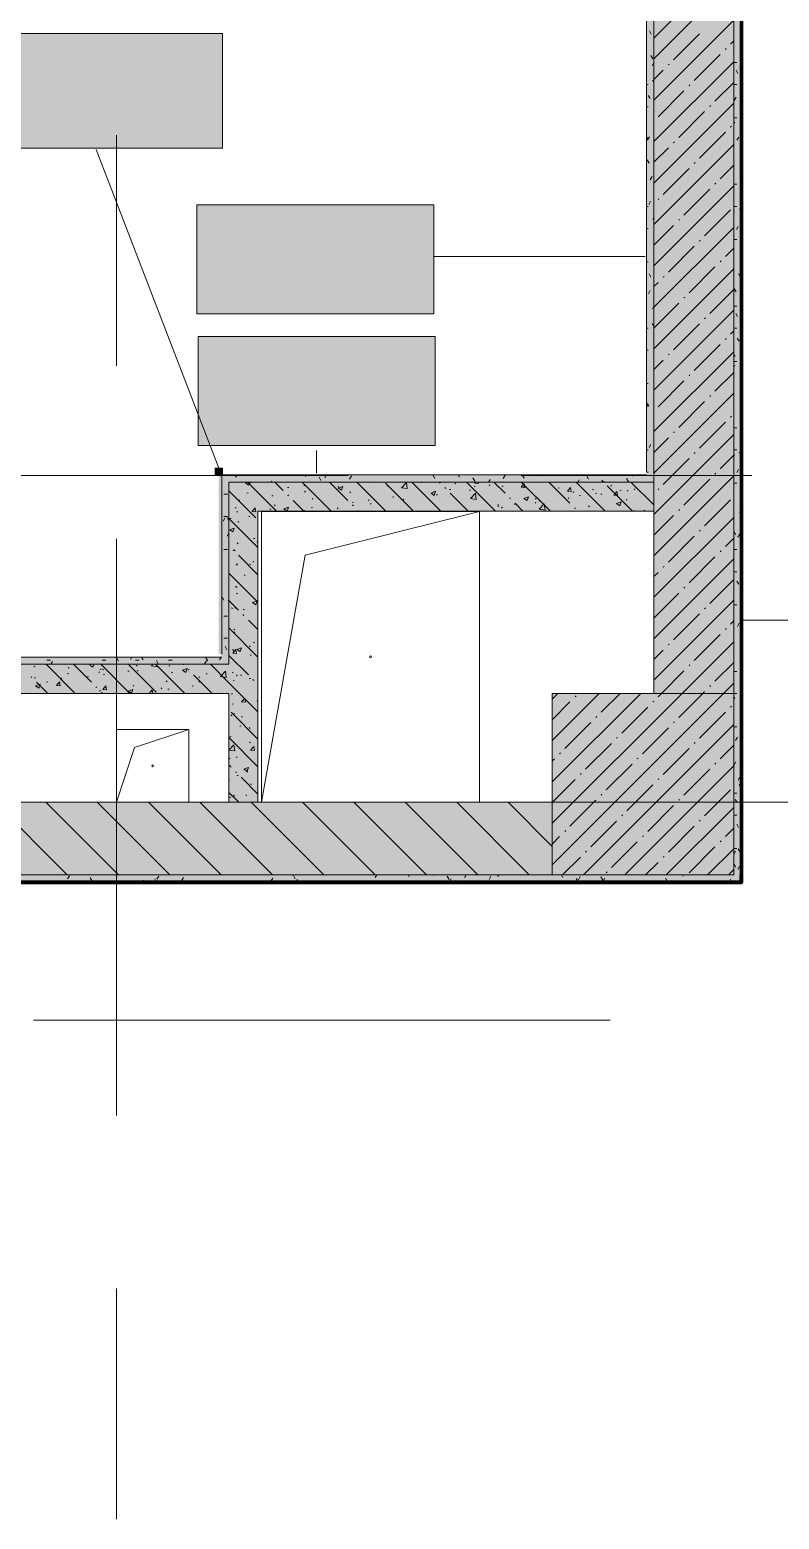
# Model space of a CAD drawing. Header units: millimetres. Extents: x -3817 to 677485, y -22715 to 103890.
# Drawn here: x 570440 to 572503, y 11003 to 15104 of the extents above; entities that cross this region are included whole.
import ezdxf

# ---------------------------------------------------------------- set-up
doc = ezdxf.new("R2010")
doc.units = ezdxf.units.MM
doc.layers.add('PDF _Геометрия', color=7, linetype='Continuous', true_color=0x1d1d1d)
doc.layers.add('PDF _Сплошная заливка', color=7, linetype='Continuous', true_color=0xffffff)

msp = doc.modelspace()

# ---------------------------------------------------------------- hatches: boundary and pattern name
at = {"layer": 'PDF _Сплошная заливка', "transparency": 33554559}
for points in [[(572158.1, 13276.9), (572378.1, 13276.9), (572378.1, 16856.9), (572158.1, 16856.9), (572158.1, 13778.7)], [(572138.1, 13878.7), (572158.1, 13878.7), (572158.1, 15796.9), (572138.1, 15796.9), (572138.1, 13886.7)], [(570968.1, 13356.9), (570988.1, 13356.9), (570988.1, 13878.7), (570968.1, 13878.7), (570968.1, 13376.9)], [(572158.1, 13858.7), (572158.1, 13878.7), (570988.1, 13878.7), (570988.1, 13858.7), (571053.6, 13858.7)], [(571068.1, 12976.9), (571068.1, 13858.7), (570988.1, 13858.7), (570988.1, 12976.9), (571053.6, 12976.9)]]:
    msp.add_hatch(color=256, dxfattribs=at).paths.add_polyline_path(points)
h = msp.add_hatch(color=256, dxfattribs=at)
h.paths.add_polyline_path([(568128.1, 12776.9), (568128.1, 12976.9), (567529.1, 12976.9), (567529.1, 12776.9), (568098.1, 12776.9)], flags=0)
h.paths.add_polyline_path([(566579.1, 12776.9), (566579.1, 12976.9), (566378.1, 12976.9), (566378.1, 12776.9), (566549.1, 12776.9)], flags=0)
h.paths.add_polyline_path([(571878.1, 12776.9), (571878.1, 12976.9), (569078.1, 12976.9), (569078.1, 12776.9), (571053.6, 12776.9)], flags=0)
h = msp.add_hatch(color=256, dxfattribs=at)
h.paths.add_polyline_path([(572398.1, 12756.9), (572398.1, 12776.9), (569108.1, 12776.9), (569108.1, 12768.9), (569078.1, 12768.9), (569078.1, 12756.9), (572378.1, 12756.9)], flags=0)
h.paths.add_polyline_path([(566549.1, 12756.9), (566579.1, 12756.9), (566579.1, 12768.9), (566549.1, 12768.9), (566549.1, 12776.9), (565129.4, 12776.9), (565129.4, 12756.9), (566378.1, 12756.9)], flags=0)
h.paths.add_polyline_path([(568098.1, 12756.9), (568128.1, 12756.9), (568128.1, 12768.9), (568098.1, 12768.9), (568098.1, 12776.9), (567559.1, 12776.9), (567559.1, 12768.9), (567529.1, 12768.9), (567529.1, 12756.9), (567559.1, 12756.9)], flags=0)

# ---------------------------------------------------------------- linework, layer by layer
at = {"layer": 'PDF _Геометрия', "color": 231, "lineweight": 70, "true_color": 0xff80c0}
msp.add_lwpolyline([(572398.1, 12776.9), (572398.1, 12756.9), (569078.1, 12756.9), (569078.1, 12755.9), (572398.1, 12755.9), (572399.1, 12755.9), (572399.1, 15635.9), (583949.3, 15635.9), (583950.3, 15635.9), (583950.3, 16835.9), (584278.1, 16835.9), (584278.1, 16836.9)], dxfattribs=at)
at = {"layer": 'PDF _Геометрия', "color": 9, "lineweight": 9, "true_color": 0xc0c0c0}
for points in [[(572158.1, 15796.9), (572158.1, 13878.7)], [(572158.1, 13858.7), (571068.1, 13858.7), (570988.1, 13858.7)], [(570388.1, 13276.9), (570988.1, 13276.9), (570988.1, 12976.9), (570388.1, 12976.9)]]:
    msp.add_lwpolyline(points, close=True, dxfattribs=at)
at = {"layer": 'PDF _Геометрия', "color": 7, "lineweight": 9}
for points in [[(572138.1, 15768.9), (572138.1, 13886.7)], [(572398.1, 12776.9), (572398.1, 15636.9)], [(570960.1, 13896.7), (570623, 14773.9)], [(572134.1, 14479.7), (571552.6, 14479.7)], [(571229.5, 13882.7), (571229.5, 13945)], [(570968.1, 13878.7), (570968.1, 13384.9)], [(572138.1, 13878.7), (570988.1, 13878.7)], [(572158.1, 13778.7), (572158.1, 13858.7), (572158.1, 13878.7)], [(570988.1, 13356.9), (570988.1, 13858.7), (570988.1, 13356.9), (570968.1, 13356.9), (569258.1, 13356.9), (570968.1, 13356.9)], [(571078.1, 12977.5), (571198.1, 13657.5), (571678.1, 13777.5)], [(572398.6, 13478.4), (572845.1, 13478.4)], [(570678.1, 12977.5), (570728.1, 13127.5), (570878.1, 13177.5)], [(570988.1, 12976.9), (571068.1, 12976.9)]]:
    msp.add_lwpolyline(points, dxfattribs=at)
at = {"layer": 'PDF _Геометрия', "color": 9, "lineweight": 9, "true_color": 0xc0c0c0}
for points in [[(571878.1, 12976.9), (571068.1, 12976.9), (571068.1, 13778.7), (572158.1, 13778.7), (572158.1, 13276.9), (572378.1, 13276.9), (572378.1, 15656.9), (572378.1, 12776.9), (572378.1, 12976.9)], [(570988.1, 13878.7), (570968.1, 13878.7)], [(570968.1, 13376.9), (569178.1, 13376.9), (569158.1, 13376.9)], [(569078.1, 12768.9), (569078.1, 12756.9), (572398.1, 12756.9), (572398.1, 12776.9)]]:
    msp.add_lwpolyline(points, dxfattribs=at)
at = {"layer": 'PDF _Геометрия', "color": 231, "lineweight": 9, "true_color": 0xff80c0}
msp.add_lwpolyline([(583949.3, 15636.9), (572399.1, 15636.9), (572398.1, 15636.9), (572398.1, 12776.9)], dxfattribs=at)
at = {"layer": 'PDF _Геометрия', "lineweight": 9}
for points in [[(572158.1, 15023.9), (572378.1, 15243.9)], [(572158.1, 15080.9), (572226.5, 15149.3)], [(572158.1, 14909.9), (572378.1, 15129.9)], [(572212.3, 15021), (572283.6, 15092.3)], [(572354.8, 15049.5), (572357.2, 15051.9)], [(572369.1, 15063.8), (572378.1, 15072.8)], [(572158.1, 14795.8), (572378.1, 15015.8)], [(572198, 15006.8), (572200.4, 15009.1)], [(572269.3, 14964), (572340.6, 15035.3)], [(572158.1, 14966.9), (572183.8, 14992.5)], [(572169.5, 14864.2), (572240.8, 14935.5)], [(572255, 14949.8), (572257.4, 14952.1)], [(572326.3, 14907), (572378.1, 14958.8)], [(572158.1, 14681.8), (572378.1, 14901.8)], [(572312.1, 14892.7), (572314.4, 14895.1)], [(572226.5, 14807.2), (572297.8, 14878.5)], [(572283.6, 14750.2), (572354.8, 14821.4)], [(572369.1, 14835.7), (572371.5, 14838.1)], [(572158.1, 14567.7), (572378.1, 14787.7)], [(572158.1, 14738.8), (572198, 14778.7)], [(572212.3, 14792.9), (572214.6, 14795.3)], [(572183.8, 14650.4), (572255, 14721.7)], [(572269.3, 14735.9), (572271.7, 14738.3)], [(572340.6, 14693.1), (572378.1, 14730.7)], [(572326.3, 14678.9), (572328.7, 14681.3)], [(572158.1, 14453.7), (572378.1, 14673.7)], [(572169.5, 14636.1), (572171.9, 14638.5)], [(572240.8, 14593.3), (572312.1, 14664.6)], [(572297.8, 14536.3), (572369.1, 14607.6)], [(572158.1, 14510.7), (572212.3, 14564.8)], [(572158.1, 14339.6), (572378.1, 14559.6)], [(572226.5, 14579.1), (572228.9, 14581.5)], [(572283.6, 14522.1), (572285.9, 14524.4)], [(572198, 14436.5), (572269.3, 14507.8)], [(572354.8, 14479.3), (572378.1, 14502.6)], [(572158.1, 14225.6), (572378.1, 14445.6)], [(572255, 14379.5), (572326.3, 14450.8)], [(572340.6, 14465), (572342.9, 14467.4)], [(572158.1, 14396.6), (572169.5, 14408)], [(572183.8, 14422.3), (572186.1, 14424.6)], [(572240.8, 14365.3), (572243.2, 14367.6)], [(572312.1, 14322.5), (572378.1, 14388.5)], [(572158.1, 14282.6), (572226.5, 14351)], [(572158.1, 14111.5), (572378.1, 14331.5)], [(572297.8, 14308.2), (572300.2, 14310.6)], [(572212.3, 14222.7), (572283.6, 14294)], [(572369.1, 14265.5), (572378.1, 14274.5)], [(572269.3, 14165.7), (572340.6, 14236.9)], [(572354.8, 14251.2), (572357.2, 14253.6)], [(572158.1, 13997.5), (572378.1, 14217.5)], [(572158.1, 14168.5), (572183.8, 14194.2)], [(572198, 14208.4), (572200.4, 14210.8)], [(572255, 14151.4), (572257.4, 14153.8)], [(572326.3, 14108.6), (572378.1, 14160.4)], [(572169.5, 14065.9), (572240.8, 14137.2)], [(572158.1, 13883.4), (572378.1, 14103.4)], [(572226.5, 14008.8), (572297.8, 14080.1)], [(572312.1, 14094.4), (572314.4, 14096.8)], [(572369.1, 14037.4), (572371.5, 14039.7)], [(572158.1, 13769.4), (572378.1, 13989.4)], [(572212.3, 13994.6), (572214.6, 13997)], [(572283.6, 13951.8), (572354.8, 14023.1)], [(572158.1, 13940.4), (572198, 13980.3)], [(572183.8, 13852), (572255, 13923.3)], [(572269.3, 13937.6), (572271.7, 13939.9)], [(572340.6, 13894.8), (572378.1, 13932.3)], [(572158.1, 13655.3), (572378.1, 13875.3)], [(572240.8, 13795), (572312.1, 13866.3)], [(572326.3, 13880.5), (572328.7, 13882.9)], [(572169.5, 13837.8), (572171.9, 13840.1)], [(572226.5, 13780.7), (572228.9, 13783.1)], [(572297.8, 13738), (572369.1, 13809.3)], [(572158.1, 13712.3), (572212.3, 13766.5)], [(572158.1, 13541.3), (572378.1, 13761.3)], [(572198, 13638.2), (572269.3, 13709.5)], [(572283.6, 13723.7), (572285.9, 13726.1)], [(572354.8, 13681), (572378.1, 13704.2)], [(572340.6, 13666.7), (572342.9, 13669.1)], [(572158.1, 13427.2), (572378.1, 13647.2)], [(572183.8, 13623.9), (572186.1, 13626.3)], [(572255, 13581.2), (572326.3, 13652.4)], [(572158.1, 13598.3), (572169.5, 13609.7)], [(572312.1, 13524.1), (572378.1, 13590.2)], [(572158.1, 13484.2), (572226.5, 13552.6)], [(572158.1, 13313.2), (572378.1, 13533.2)], [(572240.8, 13566.9), (572243.2, 13569.3)], [(572212.3, 13424.3), (572283.6, 13495.6)], [(572297.8, 13509.9), (572300.2, 13512.3)], [(572354.8, 13452.9), (572357.2, 13455.2)], [(572369.1, 13467.1), (572378.1, 13476.1)], [(571878.1, 12919.1), (572235.9, 13276.9), (572378.1, 13419.1)], [(572198, 13410.1), (572200.4, 13412.5)], [(572269.3, 13367.3), (572340.6, 13438.6)], [(572158.1, 13370.2), (572183.8, 13395.8)], [(572169.5, 13267.5), (572178.8, 13276.9), (572240.8, 13338.8)], [(572255, 13353.1), (572257.4, 13355.4)], [(572326.3, 13310.3), (572378.1, 13362.1)], [(571878.1, 12805.1), (572349.9, 13276.9), (572378.1, 13305.1)], [(572312.1, 13296), (572314.4, 13298.4)], [(571878.1, 13261.3), (571893.7, 13276.9)], [(571878.1, 13147.2), (572007.8, 13276.9)], [(571878.1, 13033.2), (572121.8, 13276.9)], [(571878.1, 13204.2), (571927.1, 13253.3)], [(571941.4, 13267.5), (571943.8, 13269.9)], [(572012.7, 13224.8), (572064.8, 13276.9)], [(572155.2, 13253.3), (572157.6, 13255.6)], [(572226.5, 13210.5), (572292.9, 13276.9), (572297.8, 13281.8)], [(571998.4, 13210.5), (572000.8, 13212.9)], [(572069.7, 13167.7), (572141, 13239)], [(572283.6, 13153.5), (572354.8, 13224.8)], [(572369.1, 13239), (572371.5, 13241.4)], [(571912.9, 13125), (571984.2, 13196.2)], [(571964, 12776.9), (572378.1, 13191)], [(572126.7, 13110.7), (572198, 13182)], [(572212.3, 13196.2), (572214.6, 13198.6)], [(571969.9, 13067.9), (572041.2, 13139.2)], [(572055.5, 13153.5), (572057.8, 13155.8)], [(572183.8, 13053.7), (572255, 13125)], [(572269.3, 13139.2), (572271.7, 13141.6)], [(572340.6, 13096.5), (572378.1, 13134)], [(571878.1, 13090.2), (571884.4, 13096.5)], [(571898.6, 13110.7), (571901, 13113.1)], [(572026.9, 13010.9), (572098.2, 13082.2)], [(572112.5, 13096.5), (572114.8, 13098.8)], [(572326.3, 13082.2), (572328.7, 13084.6)], [(571878.1, 12976.1), (571941.4, 13039.4)], [(571955.7, 13053.7), (571958, 13056.1)], [(572078, 12776.9), (572378.1, 13077)], [(572169.5, 13039.4), (572171.9, 13041.8)], [(572240.8, 12996.7), (572312.1, 13067.9)], [(572012.7, 12996.7), (572015.1, 12999)], [(572084, 12953.9), (572155.2, 13025.2)], [(572297.8, 12939.6), (572369.1, 13010.9)], [(570542.3, 12776.9), (570342.3, 12976.9)], [(570683.8, 12776.9), (570483.8, 12976.9)], [(570825.2, 12776.9), (570625.2, 12976.9)], [(570966.6, 12776.9), (570766.6, 12976.9)], [(571108, 12776.9), (570908, 12976.9)], [(571249.4, 12776.9), (571049.4, 12976.9)], [(571390.9, 12776.9), (571190.9, 12976.9)], [(571532.3, 12776.9), (571332.3, 12976.9)], [(571673.7, 12776.9), (571473.7, 12976.9)], [(571815.1, 12776.9), (571615.1, 12976.9)], [(571878.1, 12855.3), (571756.5, 12976.9)], [(571927.1, 12911.1), (571998.4, 12982.4)], [(572141, 12896.9), (572212.3, 12968.1)], [(572192.1, 12776.9), (572378.1, 12962.9)], [(572226.5, 12982.4), (572228.9, 12984.8)], [(571984.2, 12854.1), (572055.5, 12925.4)], [(572069.7, 12939.6), (572072.1, 12942)], [(572283.6, 12925.4), (572285.9, 12927.7)], [(571878.1, 12862.1), (571898.6, 12882.6)], [(571912.9, 12896.9), (571915.3, 12899.2)], [(572126.7, 12882.6), (572129.1, 12885)], [(572198, 12839.8), (572269.3, 12911.1)], [(572354.8, 12882.6), (572378.1, 12905.9)], [(571969.9, 12839.8), (571972.3, 12842.2)], [(572041.2, 12797.1), (572112.5, 12868.4)], [(572255, 12782.8), (572326.3, 12854.1)], [(572306.1, 12776.9), (572378.1, 12848.9)], [(572340.6, 12868.4), (572342.9, 12870.7)], [(571906.9, 12776.9), (571955.7, 12825.6)], [(572135, 12776.9), (572169.5, 12811.3)], [(572183.8, 12825.6), (572186.1, 12828)], [(572026.9, 12782.8), (572029.3, 12785.2)], [(572363.1, 12776.9), (572378.1, 12791.8)]]:
    msp.add_lwpolyline(points, dxfattribs=at)
at = {"layer": 'PDF _Геометрия', "color": 7, "lineweight": 9}
for points in [[(570970, 15093.5), (570276, 15093.5), (570276, 14778.2), (570970, 14778.2)], [(570970, 15093.5), (570276, 15093.5), (570276, 14778.2), (570970, 14778.2)], [(571552.6, 14621.5), (570899.5, 14621.5), (570899.5, 14321.5), (571552.6, 14321.5)], [(571556.1, 14258.9), (570903, 14258.9), (570903, 13958.9), (571556.1, 13958.9)], [(571678.1, 13777.5), (571678.1, 12977.5), (571078.1, 12977.5), (571078.1, 13777.5)], [(571678.1, 13777.5), (571678.1, 12977.5), (571078.1, 12977.5), (571078.1, 13777.5), (571678.1, 13777.5), (571078.1, 13777.5), (571078.1, 12977.5), (571678.1, 12977.5)], [(572378.1, 13276.9), (571878.1, 13276.9), (571878.1, 12776.9), (572378.1, 12776.9)], [(570878.1, 13177.5), (570878.1, 12977.5), (570678.1, 12977.5), (570678.1, 13177.5)], [(570878.1, 13177.5), (570878.1, 12977.5), (570678.1, 12977.5), (570678.1, 13177.5), (570878.1, 13177.5), (570678.1, 13177.5), (570678.1, 12977.5), (570878.1, 12977.5)], [(569108.1, 12776.9), (572378.1, 12776.9)]]:
    msp.add_lwpolyline(points, close=True, dxfattribs=at)
at = {"layer": 'PDF _Геометрия', "color": 253, "lineweight": 9, "true_color": 0x9b9b9b}
for points in [[(572150.7, 15092), (572145.7, 15100.8)], [(572154.8, 15024), (572149.8, 15032.7)], [(572158.1, 15013.2), (572153.1, 15004.6)], [(572378.1, 15013.7), (572386.4, 15013.7)], [(572389.4, 14983.5), (572384.4, 14992.2)], [(572138.1, 14952.8), (572142.6, 14952.8)], [(572158.1, 14957.4), (572153.9, 14964.7)], [(572378.1, 14952.8), (572386.4, 14952.8)], [(572138.1, 14891.8), (572142.6, 14891.8)], [(572147.7, 14914.3), (572142.7, 14923.1)], [(572384.6, 14917.8), (572379.5, 14909.1)], [(572378.1, 14861.3), (572386.4, 14861.3)], [(572380.5, 14849.7), (572378.1, 14845.7)], [(572140.7, 14804.7), (572138.1, 14809.1)], [(572145.9, 14809.2), (572140.9, 14800.5)], [(572391.6, 14808.1), (572386.6, 14799.4)], [(572138.1, 14800.4), (572142.6, 14800.4)], [(572144.8, 14736.6), (572139.7, 14745.4)], [(572153, 14699.5), (572147.9, 14690.8)], [(572378.1, 14678.5), (572386.4, 14678.5)], [(572138.1, 14617.5), (572142.6, 14617.5)], [(572148.9, 14631.5), (572143.9, 14622.8)], [(572378.1, 14617.5), (572386.4, 14617.5)], [(572379.4, 14604), (572378.1, 14601.8)], [(572398.1, 14602.6), (572393.6, 14610.4)], [(572138.1, 14556.5), (572142.6, 14556.5)], [(572158.1, 14586.5), (572155, 14581.2)], [(572390.5, 14562.4), (572385.5, 14553.7)], [(572378.1, 14526.1), (572386.4, 14526.1)], [(572398.1, 14541.7), (572397.7, 14542.3)], [(572398.1, 14514.5), (572396.7, 14512)], [(572138.1, 14465.1), (572142.6, 14465.1)], [(572149.9, 14422.9), (572144.9, 14431.6)], [(572395.7, 14424), (572390.6, 14432.7)], [(572147.8, 14385.8), (572142.8, 14377.1)], [(572384.5, 14382.3), (572379.5, 14391)], [(572158.1, 14342.7), (572153.9, 14335.4)], [(572378.1, 14343.2), (572386.4, 14343.2)], [(572388.6, 14314.3), (572383.6, 14323)], [(572138.1, 14282.2), (572142.6, 14282.2)], [(572158.1, 14286.8), (572153.1, 14295.5)], [(572378.1, 14282.2), (572386.4, 14282.2)], [(572392.7, 14246.3), (572387.7, 14255)], [(572138.1, 14221.3), (572142.6, 14221.3)], [(572381.5, 14204.6), (572378.1, 14210.5)], [(572378.1, 14190.8), (572386.4, 14190.8)], [(572381.3, 14180.6), (572378.1, 14175.1)], [(572138.1, 14129.8), (572142.6, 14129.8)], [(572142.6, 14072), (572138.1, 14064.2)], [(572144, 14067.5), (572138.9, 14076.2)], [(572378.5, 14026.9), (572378.1, 14027.7)], [(572138.5, 14004), (572138.1, 14003.2)], [(572378.1, 14007.9), (572386.4, 14007.9)], [(572138.1, 13946.9), (572142.6, 13946.9)], [(572149.7, 13962.3), (572144.7, 13953.6)], [(572378.1, 13946.9), (572386.4, 13946.9)], [(572380.2, 13934.8), (572378.1, 13931.3)], [(572397.9, 13932.5), (572392.8, 13941.2)], [(571010.4, 13878.7), (571006.3, 13871.7)], [(571105.8, 13861.1), (571104.4, 13858.7)], [(571199.7, 13874.2), (571197.1, 13878.7)], [(571241.3, 13863.1), (571236.3, 13871.8)], [(571256.7, 13878.7), (571252.1, 13870.6)], [(571325.1, 13875.3), (571320.1, 13866.6)], [(571555.1, 13868.3), (571550, 13877)], [(571623.1, 13872.3), (571619.4, 13878.7)], [(571664.7, 13861.2), (571659.7, 13869.9)], [(571706.9, 13866), (571702.7, 13858.7)], [(571748.6, 13877.2), (571743.5, 13868.5)], [(571800.8, 13869.4), (571795.8, 13878.1)], [(571855, 13878.7), (571853.2, 13875.5)], [(571952.7, 13864.9), (571949.1, 13858.7)], [(571978.5, 13866.4), (571973.5, 13875.1)], [(572018.1, 13858.7), (572015.1, 13863.9)], [(572020.7, 13860.8), (572019.5, 13858.7)], [(572088.2, 13859.3), (572083.1, 13868)], [(572101.4, 13878.7), (572098.9, 13874.4)], [(572138.1, 13886), (572142.6, 13886)], [(572391.3, 13893.2), (572386.3, 13884.5)], [(570969.2, 13846.7), (570968.1, 13848.6)], [(570974.3, 13825), (570984.3, 13825)], [(571701.4, 13858.7), (571701.3, 13858.7)], [(572378.1, 13855.5), (572386.4, 13855.5)], [(572398.1, 13783), (572393.4, 13774.8)], [(570976.8, 13759.6), (570971.8, 13750.9)], [(570974.3, 13764.1), (570984.3, 13764.1)], [(570988.1, 13753), (570983.5, 13761)], [(570987.9, 13718), (570982.9, 13709.3)], [(572383.7, 13713.2), (572378.7, 13721.9)], [(572394.3, 13715.5), (572389.3, 13706.8)], [(570974.3, 13672.6), (570984.3, 13672.6)], [(572378.1, 13672.6), (572386.4, 13672.6)], [(572378.1, 13611.7), (572386.4, 13611.7)], [(572391.9, 13577.1), (572386.9, 13585.8)], [(570974.3, 13533), (570969.3, 13541.7)], [(570988.1, 13535.4), (570985.9, 13531.6)], [(572378.1, 13520.2), (572386.4, 13520.2)], [(570974.3, 13489.7), (570984.3, 13489.7)], [(572393.2, 13469.8), (572388.2, 13461.1)], [(570974.3, 13428.8), (570984.3, 13428.8)], [(570486.6, 13367.8), (570496.7, 13367.8)], [(570639, 13367.8), (570649.1, 13367.8)], [(570642.4, 13376.5), (570642.1, 13376.9)], [(570684, 13365.3), (570679, 13374)], [(570720.6, 13376.9), (570716.8, 13370.2)], [(570730.4, 13367.8), (570740.5, 13367.8)], [(570752, 13369.4), (570747.7, 13376.9)], [(570821.9, 13367.8), (570831.9, 13367.8)], [(570929.7, 13366.4), (570924.7, 13375.1)], [(570967, 13376.9), (570962.5, 13369.1)], [(570982.5, 13396.9), (570977.5, 13405.6)], [(570502.5, 13364.8), (570497.9, 13356.9)], [(570793.7, 13358.3), (570788.6, 13367)], [(570925.9, 13366.7), (570920.9, 13357.9)], [(572378.1, 13337.3), (572386.4, 13337.3)], [(572378.1, 13276.4), (572386.4, 13276.4)], [(572381, 13265.7), (572378.1, 13260.7)], [(572398.1, 13200.5), (572396.1, 13204)], [(572378.1, 13184.9), (572386.4, 13184.9)], [(572388.1, 13156), (572383, 13147.3)], [(572384, 13088), (572378.9, 13079.3)], [(572395.1, 13046.3), (572390.1, 13037.6)], [(572378.1, 13002.1), (572386.4, 13002.1)], [(572398.1, 13017.7), (572393.1, 13026.3)], [(572387, 12976), (572382, 12984.7)], [(572378.1, 12941.1), (572386.4, 12941.1)], [(572391.1, 12907.9), (572386.1, 12916.6)], [(572378.1, 12849.7), (572386.4, 12849.7)], [(572382.9, 12842.2), (572378.1, 12834)], [(572395.2, 12839.9), (572390.1, 12848.6)], [(572384, 12798.3), (572379, 12807)], [(572394, 12800.6), (572389, 12791.9)], [(570472.2, 12756.9), (570470, 12760.7)], [(570549, 12774.8), (570543.9, 12766.1)], [(570578, 12758.2), (570588.1, 12758.2)], [(570611.1, 12760.1), (570606, 12768.8)], [(570669.5, 12758.2), (570679.5, 12758.2)], [(570730.4, 12758.2), (570740.5, 12758.2)], [(570753.1, 12762.5), (570749.8, 12756.9)], [(570788.8, 12757.1), (570783.7, 12765.8)], [(570794.7, 12773.7), (570789.7, 12765)], [(570862.7, 12769.6), (570857.7, 12760.9)], [(570882.8, 12758.2), (570892.9, 12758.2)], [(570894.5, 12756.9), (570893.4, 12758.8)], [(570974.3, 12758.2), (570984.3, 12758.2)], [(571065.7, 12758.2), (571075.8, 12758.2)], [(571108.5, 12768.5), (571103.5, 12759.8)], [(571170.6, 12766.4), (571165.5, 12775.1)], [(571176.5, 12764.4), (571172.1, 12756.9)], [(571248.6, 12758.2), (571258.7, 12758.2)], [(571340, 12758.2), (571350.1, 12758.2)], [(571394.9, 12776.9), (571390.8, 12769.9)], [(571401, 12758.2), (571411.1, 12758.2)], [(571484.3, 12771.6), (571481.3, 12776.9)], [(571552.4, 12775.6), (571551.7, 12776.9)], [(571553.4, 12758.2), (571563.5, 12758.2)], [(571594, 12764.5), (571589, 12773.2)], [(571600, 12766.3), (571594.9, 12757.6)], [(571633.6, 12756.9), (571630.6, 12762)], [(571641.2, 12776.9), (571636.6, 12768.8)], [(571644.8, 12758.2), (571654.9, 12758.2)], [(571709.6, 12773.4), (571704.6, 12764.7)], [(571730.1, 12772.7), (571727.7, 12776.9)], [(571736.3, 12758.2), (571746.3, 12758.2)], [(571907.8, 12769.7), (571903.6, 12776.9)], [(571919.2, 12758.2), (571929.2, 12758.2)], [(571949.4, 12758.5), (571944.4, 12767.2)], [(571955.4, 12772.3), (571950.3, 12763.6)], [(572010.6, 12758.2), (572020.7, 12758.2)], [(572017.4, 12762.6), (572012.4, 12771.3)], [(572023.4, 12768.2), (572018.4, 12759.5)], [(572056, 12756.9), (572054.1, 12760.1)], [(572071.6, 12758.2), (572081.6, 12758.2)], [(572195.1, 12759.6), (572190.1, 12768.3)], [(572224, 12758.2), (572234, 12758.2)], [(572239.6, 12776.9), (572237.7, 12773.7)], [(572315.4, 12758.2), (572325.5, 12758.2)], [(572372.7, 12756.9), (572367.8, 12765.3)]]:
    msp.add_lwpolyline(points, dxfattribs=at)
at = {"layer": 'PDF _Геометрия', "color": 253, "lineweight": 9, "true_color": 0xaaaaaa}
for points in [[(570678.1, 14178.3), (570678.1, 14813.3)], [(569728.9, 13876.9), (571316.4, 13876.9)], [(571792.6, 13876.9), (572427.6, 13876.9)], [(570678.1, 12114.5), (570678.1, 13702)], [(570549, 12976.9), (571184, 12976.9)], [(571660.3, 12976.9), (573247.8, 12976.9)], [(570450.1, 12376.9), (572037.6, 12376.9)], [(570678.1, 11003.3), (570678.1, 11638.3)]]:
    msp.add_lwpolyline(points, dxfattribs=at)
at = {"layer": 'PDF _Геометрия', "color": 7, "lineweight": 20}
msp.add_lwpolyline([(570970.1, 13877.2), (570970.1, 13896.7), (570950.1, 13896.7), (570950.1, 13877.2)], close=True, dxfattribs=at)
at = {"layer": 'PDF _Геометрия', "color": 252, "lineweight": 9, "true_color": 0x878787}
for points in [[(571061.9, 13760.3), (570988.1, 13834)], [(571042.4, 13850.1), (571033.5, 13856.1), (571040.3, 13858.7)], [(571037.3, 13828.4), (571040.6, 13828.8)], [(571118.8, 13778.7), (571068.1, 13829.4), (571038.8, 13858.7)], [(571042.4, 13850.1), (571045.2, 13858.7)], [(571045.4, 13857.9), (571047.9, 13855.6)], [(571106.1, 13819.6), (571108.7, 13821.7)], [(571137.3, 13835.7), (571114.3, 13858.7)], [(571149.6, 13843.2), (571152.9, 13843.6)], [(571152.4, 13820.6), (571149.9, 13823.1)], [(571269.6, 13778.7), (571189.6, 13858.7)], [(571194.1, 13849), (571197.4, 13849.5)], [(571195.9, 13831), (571198.5, 13833.1)], [(571261.5, 13857.9), (571264.8, 13858.3)], [(571315.8, 13808), (571265.1, 13858.7)], [(571288.2, 13844.3), (571290.9, 13846.4)], [(571297.9, 13835.9), (571289, 13841.9), (571301.5, 13846.6)], [(571297.9, 13835.9), (571301.5, 13846.6)], [(571320.7, 13831.3), (571323.2, 13829)], [(571420.5, 13778.7), (571340.5, 13858.7)], [(571379.5, 13856.9), (571381.9, 13858.7)], [(571494.3, 13780.4), (571418.9, 13855.8)], [(571424.4, 13849.1), (571426.9, 13846.8)], [(571478.8, 13840.4), (571463, 13842.8), (571476.9, 13857.3)], [(571478.9, 13840.4), (571476.9, 13857.3)], [(571571.4, 13778.7), (571491.4, 13858.7)], [(571515.4, 13858.7), (571517.5, 13857.4)], [(571553.4, 13821.7), (571544.6, 13827.6), (571557, 13832.4)], [(571551.1, 13832.1), (571554.4, 13832.5)], [(571553.4, 13821.6), (571557, 13832.4)], [(571559.5, 13822.4), (571562.2, 13824.4)], [(571569.8, 13855.8), (571566.9, 13858.7)], [(571584.9, 13840.7), (571582.4, 13843.2)], [(571595.6, 13837.9), (571598.9, 13838.3)], [(571646.9, 13778.7), (571597.4, 13828.1)], [(571609.6, 13855.2), (571612.4, 13853.4)], [(571722.2, 13778.7), (571642.2, 13858.7)], [(571650.8, 13834.9), (571653.5, 13836.9)], [(571668.6, 13811), (571652.8, 13813.4), (571666.6, 13827.8)], [(571663, 13846.8), (571666.3, 13847.2)], [(571675.6, 13854.6), (571664.9, 13855.6), (571667.6, 13858.7)], [(571668.6, 13810.9), (571666.6, 13827.8)], [(571675.6, 13854.6), (571674.8, 13858.7)], [(571704.5, 13851.2), (571707.4, 13849.3)], [(571748.3, 13828.1), (571717.7, 13858.7)], [(571740.6, 13846.3), (571743.3, 13848.3)], [(571803.1, 13843.5), (571792.5, 13844.4), (571801, 13854.6)], [(571873.1, 13778.7), (571793.1, 13858.7)], [(571799.4, 13847.1), (571802.3, 13845.3)], [(571803.1, 13843.5), (571801, 13854.6)], [(571926.8, 13800.5), (571868.6, 13858.7)], [(571894.4, 13843.1), (571897.2, 13841.3)], [(571930.6, 13832.3), (571920, 13833.3), (571928.6, 13843.5)], [(571930.6, 13832.3), (571928.6, 13843.5)], [(571935.5, 13832), (571938, 13829.7)], [(572024, 13778.7), (571944, 13858.7)], [(571952.6, 13820.9), (571955.9, 13821.4)], [(571989.3, 13839.1), (571992.1, 13837.3)], [(571997.1, 13826.8), (572000.4, 13827.2)], [(572011.9, 13824.3), (572014.5, 13826.4)], [(572099.5, 13778.7), (572029.9, 13848.3)], [(572039.2, 13849.8), (572041.7, 13847.5)], [(572058.1, 13821.2), (572047.5, 13822.1), (572056.1, 13832.3)], [(572058.2, 13821.2), (572056.1, 13832.3)], [(572064.5, 13835.7), (572067.8, 13836.1)], [(572084.2, 13835.1), (572087, 13833.3)], [(572158.1, 13795.5), (572094.9, 13858.7)], [(572104.2, 13837.7), (572106.9, 13839.7)], [(571005.5, 13788.4), (571008.3, 13786.6)], [(571009.6, 13777.9), (571012.1, 13775.6)], [(571014.8, 13807.1), (571017.4, 13809.2)], [(571062.6, 13776.7), (571052, 13777.6), (571060.5, 13787.8)], [(571062.6, 13776.7), (571060.5, 13787.8)], [(571100.4, 13784.4), (571103.2, 13782.6)], [(571113.3, 13795.7), (571115.8, 13793.4)], [(571148.2, 13778.7), (571139.6, 13784.5), (571152.1, 13789.3)], [(571147.3, 13778.9), (571150.7, 13779.3)], [(571148.6, 13778.7), (571152.1, 13789.3)], [(571194.3, 13778.7), (571164.9, 13808)], [(571195.3, 13780.3), (571197.9, 13778.7)], [(571214.7, 13787.8), (571218, 13788.2)], [(571217, 13813.5), (571219.5, 13811.2)], [(571286.1, 13785.2), (571288.7, 13787.2)], [(571327, 13802.5), (571330.3, 13803)], [(571330.9, 13792.9), (571328.4, 13795.5)], [(571345.1, 13778.7), (571343.5, 13780.4)], [(571371.5, 13808.4), (571374.8, 13808.8)], [(571377.3, 13797.7), (571380, 13799.7)], [(571438.8, 13817.3), (571442.1, 13817.7)], [(571467.2, 13809.1), (571469.8, 13811.1)], [(571728.1, 13796.4), (571730.6, 13794.1)], [(571728.5, 13791.4), (571731.8, 13791.9)], [(571738.4, 13787.1), (571741.1, 13789.1)], [(571763.4, 13813.1), (571760.9, 13815.6)], [(571773, 13797.3), (571776.3, 13797.7)], [(571797.7, 13778.7), (571776, 13800.5)], [(571808.9, 13807.4), (571800.1, 13813.4), (571812.5, 13818.2)], [(571808.9, 13807.4), (571812.5, 13818.2)], [(571830.8, 13800.4), (571833.4, 13802.5)], [(571831.8, 13814.2), (571834.3, 13811.9)], [(571840.3, 13806.2), (571843.6, 13806.6)], [(571858.4, 13781.5), (571842.5, 13784), (571856.4, 13798.4)], [(571858.4, 13781.5), (571856.4, 13798.4)], [(571922.1, 13812.9), (571924.7, 13815)], [(571941.9, 13785.4), (571939.4, 13787.9)], [(571978.1, 13792.9), (571980.6, 13790.7)], [(572064.4, 13793.2), (572055.6, 13799.1), (572068, 13803.9)], [(572064.5, 13793.2), (572068.1, 13803.9)], [(572081.8, 13810.7), (572084.3, 13808.5)], [(572102.4, 13778.7), (572104.7, 13780.5)], [(572130, 13780.3), (572133.3, 13780.8)], [(571068.1, 13678.5), (570988.1, 13758.5)], [(570990.5, 13758.2), (570993.9, 13758.7)], [(571012.6, 13747.9), (571015.3, 13750)], [(571043, 13764.5), (571045.8, 13762.7)], [(570999.1, 13721.2), (570990.3, 13727.2), (571002.7, 13732)], [(570999.1, 13721.2), (571002.7, 13731.9)], [(571056.1, 13702.9), (571059.4, 13703.3)], [(571001.5, 13669.7), (570999, 13672.2)], [(571002.3, 13671.8), (571004.8, 13669.5)], [(571010.5, 13688.7), (571013.1, 13690.8)], [(571068.1, 13603.1), (571014.1, 13657.2)], [(571065, 13694), (571067.9, 13692.2)], [(571008.3, 13629.5), (571011, 13631.6)], [(571009.3, 13632.8), (571012.6, 13633.2)], [(571044.9, 13632.7), (571047.4, 13630.5)], [(571053.8, 13638.6), (571057.1, 13639.1)], [(571068.1, 13527.6), (570988.1, 13607.6)], [(571006.1, 13570.4), (571008.8, 13572.4)], [(571030.4, 13603.1), (571033.2, 13601.3)], [(571067.9, 13579.2), (571068.1, 13579.1)], [(571014.1, 13506.3), (570988.1, 13532.3)], [(571007, 13568.5), (571010.3, 13569)], [(571009.1, 13552.7), (571011.6, 13550.5)], [(571062, 13520.7), (571053.1, 13526.7), (571065.6, 13531.4)], [(571062, 13520.7), (571065.6, 13531.4)], [(570995, 13512.7), (570997.9, 13510.9)], [(571004, 13511.2), (571006.6, 13513.2)], [(571029.2, 13491.2), (571026.7, 13493.7)], [(571027.6, 13507.3), (571030.9, 13507.7)], [(571068.1, 13376.8), (570988.1, 13456.8)], [(571001.8, 13452), (571004.5, 13454)], [(571068.1, 13452.3), (571041.7, 13478.6)], [(571001.8, 13446.6), (571004.2, 13444.4)], [(571055.3, 13417.9), (571058.2, 13416.1)], [(571041.7, 13327.8), (570988.1, 13381.4)], [(570997.9, 13398), (571000.7, 13396.2)], [(571009.1, 13386.6), (570998.4, 13387.6), (571007, 13397.8)], [(570999.6, 13392.8), (571002.3, 13394.8)], [(571009.1, 13386.6), (571007, 13397.8)], [(571018.7, 13391.8), (571009.9, 13397.7), (571022.3, 13402.5)], [(571018.7, 13391.7), (571022.3, 13402.5)], [(571044.4, 13407.6), (571046.8, 13405.3)], [(571046.3, 13381.8), (571049.7, 13382.2)], [(570450.5, 13351.6), (570453.3, 13349.8)], [(570484.2, 13356.9), (570485.8, 13355.4)], [(570564.6, 13276.9), (570484.6, 13356.9)], [(570544, 13330.8), (570546.7, 13332.9)], [(570545.4, 13347.6), (570548.2, 13345.8)], [(570609.3, 13307.6), (570560, 13356.9)], [(570613.8, 13348.7), (570604.9, 13354.6), (570610.8, 13356.9)], [(570613.8, 13348.6), (570616.6, 13356.9)], [(570629.6, 13336.4), (570632.1, 13334.1)], [(570633.9, 13342.2), (570636.5, 13344.3)], [(570715.4, 13276.9), (570635.4, 13356.9)], [(570640.3, 13343.5), (570643.1, 13341.7)], [(570642.6, 13328.6), (570645.9, 13329.1)], [(570709.9, 13337.5), (570713.2, 13337.9)], [(570787.8, 13280), (570712.3, 13355.4)], [(570726.2, 13355.6), (570727.9, 13356.9)], [(570733.3, 13354.2), (570735.8, 13351.9)], [(570735.2, 13339.5), (570738.1, 13337.7)], [(570790.5, 13350.2), (570774.7, 13352.7), (570778.7, 13356.9)], [(570866.3, 13276.9), (570786.3, 13356.9)], [(570790.5, 13350.2), (570789.8, 13356.9)], [(570822.2, 13352.3), (570825.5, 13352.7)], [(570830.1, 13335.5), (570833, 13333.7)], [(570869.3, 13334.4), (570860.5, 13340.4), (570872.9, 13345.2)], [(570863.2, 13355.4), (570861.8, 13356.9)], [(570869.3, 13334.4), (570872.9, 13345.1)], [(570878.3, 13340.3), (570875.8, 13342.8)], [(570941.8, 13276.9), (570890.9, 13327.8)], [(570925.1, 13331.5), (570927.9, 13329.7)], [(571068.1, 13225.9), (570988.1, 13305.9), (570937.2, 13356.9)], [(570980.3, 13320.8), (570964.5, 13323.2), (570978.3, 13337.7)], [(570980.3, 13320.8), (570978.3, 13337.7)], [(570997.5, 13333.6), (571000.1, 13335.6)], [(571008.6, 13327.6), (571011, 13325.3)], [(571020, 13327.5), (571022.8, 13325.7)], [(570445.8, 13320.2), (570443.3, 13322.7)], [(570452.8, 13318.3), (570455.4, 13320.4)], [(570464.4, 13291.3), (570455.6, 13297.3), (570468, 13302.1)], [(570489.2, 13276.9), (570458.4, 13307.6)], [(570464.4, 13291.3), (570468, 13302)], [(570485.8, 13308), (570489.1, 13308.4)], [(570523.6, 13297.5), (570513, 13298.4), (570521.6, 13308.7)], [(570523.6, 13297.5), (570521.6, 13308.7)], [(570525.9, 13318.6), (570528.4, 13316.3)], [(570598.1, 13322.8), (570601.4, 13323.2)], [(570624.3, 13292.6), (570621.8, 13295.1)], [(570651.1, 13286.4), (570640.5, 13287.3), (570649.1, 13297.5)], [(570651.2, 13286.3), (570649.1, 13297.5)], [(570719.9, 13277.1), (570711.1, 13283), (570723.5, 13287.8)], [(570719.9, 13277.1), (570723.5, 13287.8)], [(570724, 13296.4), (570726.7, 13298.4)], [(570768.7, 13276.9), (570776.6, 13286.4)], [(570778.4, 13276.9), (570776.6, 13286.3)], [(570801.2, 13292), (570803.7, 13289.7)], [(570815.3, 13308.9), (570818, 13310.9)], [(570819.9, 13288), (570823.3, 13288.4)], [(570887.3, 13296.9), (570890.6, 13297.3)], [(570904.9, 13309.8), (570907.4, 13307.5)], [(570905.1, 13320.3), (570907.8, 13322.3)], [(570999.6, 13311.7), (571002.9, 13312.1)], [(571044.1, 13317.5), (571047.4, 13318)], [(571056.8, 13312.7), (571054.3, 13315.2)], [(570631.7, 13283), (570634.4, 13285.1)], [(570640, 13276.9), (570636.9, 13280)], [(570775.4, 13282.1), (570778.7, 13282.6)], [(570995.3, 13274.4), (570998, 13276.5)], [(570997.3, 13247.4), (571000.6, 13247.8)], [(571033.7, 13252.9), (571023.1, 13253.8), (571031.7, 13264)], [(571033.7, 13252.9), (571031.7, 13264)], [(571064.6, 13256.3), (571068, 13256.7)], [(570988.1, 13234.9), (570988.2, 13234.8)], [(570993.2, 13215.2), (570995.8, 13217.3)], [(571068.1, 13150.5), (570994, 13224.7)], [(571001.2, 13221.5), (571003.7, 13219.2)], [(571022.8, 13212.8), (571025.7, 13211)], [(571017.9, 13186.1), (571021.2, 13186.6)], [(571043.8, 13182.5), (571046.3, 13180.2)], [(571068.1, 13075), (570988.1, 13155)], [(570988.1, 13120.7), (571001.9, 13135)], [(570991, 13156), (570993.7, 13158.1)], [(571003.9, 13118.1), (571001.9, 13135)], [(571044.9, 13142.3), (571047.7, 13140.5)], [(571058.4, 13119.2), (571047.8, 13120.1), (571056.3, 13130.3)], [(571058.4, 13119.1), (571056.4, 13130.3)], [(570988.1, 13120.6), (571003.9, 13118.2)], [(570988.8, 13096.8), (570991.5, 13098.9)], [(571008, 13102.4), (571010.5, 13100.2)], [(570994, 13073.8), (570988.1, 13079.7)], [(570988.1, 13038.8), (570989.3, 13039.7)], [(571009.1, 13058.7), (571006.5, 13061.2)], [(571010.3, 13051.4), (571013.1, 13049.6)], [(571068.1, 12999.7), (571021.6, 13046.1)], [(571038.3, 13062.3), (571029.5, 13068.3), (571041.9, 13073.1)], [(571036.6, 13060.7), (571039.9, 13061.1)], [(571038.3, 13062.3), (571041.9, 13073)], [(571015.4, 12976.9), (570988.1, 13004.2)], [(571047.7, 13027.5), (571050.6, 13025.7)], [(570989.8, 12990.5), (570993.1, 12991)], [(571000.7, 12996.3), (571003.2, 12994.1)], [(571034.3, 12996.4), (571037.7, 12996.8)]]:
    msp.add_lwpolyline(points, dxfattribs=at)
at = {"layer": 'PDF _Геометрия', "color": 7, "lineweight": 9}
for centre in [(571378.1, 13377.5), (570778.1, 13077.5)]:
    msp.add_circle(centre, 2.5, dxfattribs=at)
at = {"layer": 'PDF _Сплошная заливка', "lineweight": 35, "transparency": 33554559}
for points in [[(572398.1, 12776.9), (572398.1, 15656.9), (572378.1, 12776.9), (572378.1, 15656.9)], [(572158.1, 13778.7), (572158.1, 13858.7), (571068.1, 13778.7), (571068.1, 13858.7)], [(569178.1, 13356.9), (570968.1, 13356.9), (569178.1, 13376.9), (570968.1, 13376.9)], [(569258.1, 13276.9), (570988.1, 13276.9), (569258.1, 13356.9), (570988.1, 13356.9)], [(571878.1, 12776.9), (572378.1, 12776.9), (571878.1, 13276.9), (572378.1, 13276.9)]]:
    msp.add_solid(points, dxfattribs=at)
at = {"layer": 'PDF _Сплошная заливка', "lineweight": 9, "transparency": 33554559}
for points in [[(570970, 15093.5), (570276, 15093.5), (570970, 14778.2), (570276, 14778.2)], [(571552.6, 14621.5), (570899.5, 14621.5), (571552.6, 14321.5), (570899.5, 14321.5)], [(571556.1, 14258.9), (570903, 14258.9), (571556.1, 13958.9), (570903, 13958.9)]]:
    msp.add_solid(points, dxfattribs=at)
at = {"layer": 'PDF _Сплошная заливка', "color": 1, "lineweight": 35, "transparency": 33554559}
for points in [[(570950.1, 13877.2), (570970.1, 13877.2), (570950.1, 13896.7), (570970.1, 13896.7)], [(570968.1, 13384.9), (570968.1, 13886.7), (570960.1, 13384.9), (570960.1, 13886.7)]]:
    msp.add_solid(points, dxfattribs=at)
at = {"layer": 'PDF _Сплошная заливка', "color": 254, "lineweight": 35, "true_color": 0xffb9dc, "transparency": 33554559}
msp.add_solid([(572398.1, 12755.9), (572398.1, 12756.9), (571053.6, 12755.9)], dxfattribs=at)

doc.saveas('drawing.dxf')
